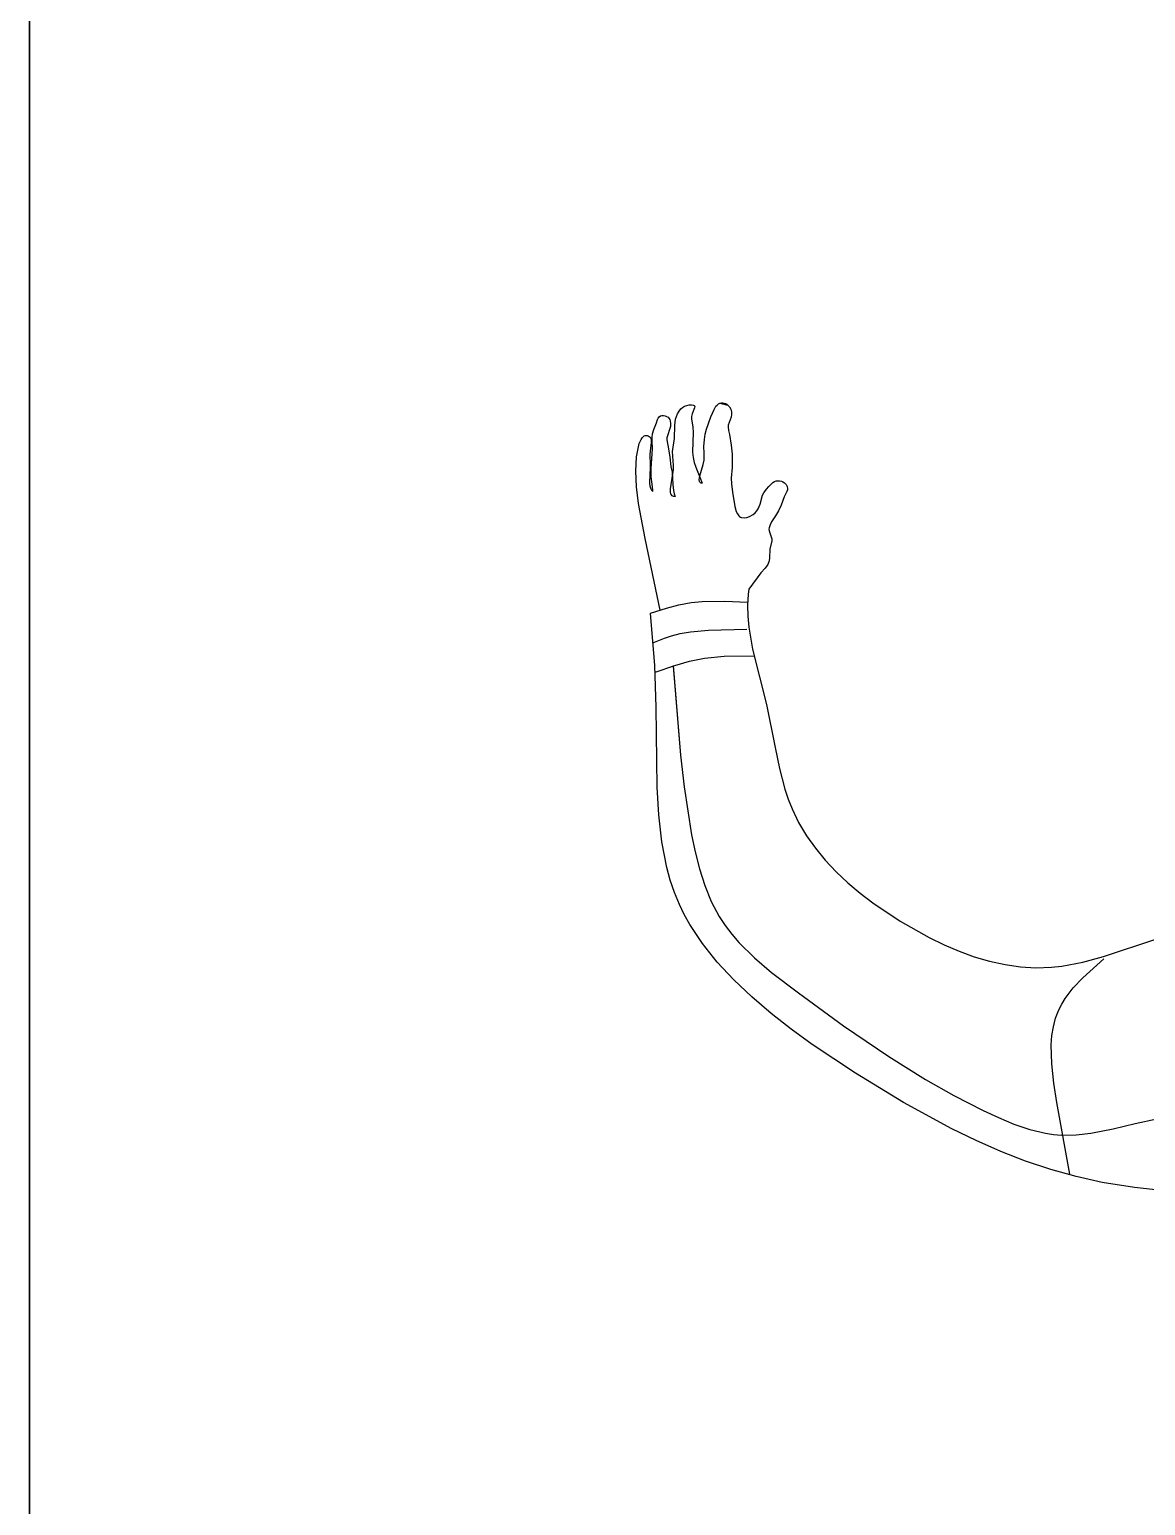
# Model space of a CAD drawing. Header units: metres. Extents: x 151 to 270, y 180 to 223.
# Drawn here: x 166.499 to 167.053, y 203.332 to 204.065 of the extents above; entities that cross this region are included whole.
import ezdxf

# ---------------------------------------------------------------- set-up
doc = ezdxf.new("R2010")
doc.units = ezdxf.units.M
doc.layers.add('1-AREA DE PRODUCCION', color=7, linetype='Continuous')

msp = doc.modelspace()

# ---------------------------------------------------------------- linework, layer by layer
at = {"layer": '1-AREA DE PRODUCCION', "color": 2}
for p, q in [((166.49877, 204.10371), (166.49877, 201.56571)), ((166.49877, 201.56571), (166.49877, 204.10371))]:
    msp.add_line(p, q, dxfattribs=at)
at = {"layer": '1-AREA DE PRODUCCION', "color": 0, "lineweight": -2}
for p, q in [((166.84066, 203.87891), (166.84135, 203.87928)), ((166.84066, 203.87891), (166.84135, 203.87928)), ((166.84132, 203.87929), (166.84541, 203.87836)), ((166.84132, 203.87929), (166.84541, 203.87836)), ((166.84135, 203.87928), (166.84212, 203.87946)), ((166.84135, 203.87928), (166.84212, 203.87946)), ((166.84212, 203.87946), (166.84279, 203.87946)), ((166.84212, 203.87946), (166.84279, 203.87946)), ((166.84279, 203.87946), (166.84347, 203.87935)), ((166.84279, 203.87946), (166.84347, 203.87935)), ((166.84347, 203.87935), (166.84416, 203.87912)), ((166.84347, 203.87935), (166.84416, 203.87912)), ((166.81085, 203.87189), (166.8113, 203.8725)), ((166.81085, 203.87189), (166.8113, 203.8725)), ((166.8113, 203.8725), (166.81187, 203.87295)), ((166.8113, 203.8725), (166.81187, 203.87295)), ((166.81187, 203.87295), (166.81257, 203.87318)), ((166.81187, 203.87295), (166.81257, 203.87318)), ((166.81257, 203.87318), (166.81336, 203.87321)), ((166.81257, 203.87318), (166.81336, 203.87321)), ((166.81336, 203.87321), (166.81418, 203.87306)), ((166.81336, 203.87321), (166.81418, 203.87306)), ((166.81418, 203.87306), (166.81496, 203.87275)), ((166.81418, 203.87306), (166.81496, 203.87275)), ((166.81496, 203.87275), (166.81565, 203.8723)), ((166.81496, 203.87275), (166.81565, 203.8723)), ((166.81565, 203.8723), (166.81613, 203.87179)), ((166.81565, 203.8723), (166.81613, 203.87179)), ((166.81945, 203.87133), (166.81987, 203.87275)), ((166.81945, 203.87133), (166.81987, 203.87275)), ((166.81987, 203.87275), (166.82042, 203.87409)), ((166.81987, 203.87275), (166.82042, 203.87409)), ((166.82042, 203.87409), (166.82111, 203.87534)), ((166.82042, 203.87409), (166.82111, 203.87534)), ((166.82111, 203.87534), (166.82197, 203.87646)), ((166.82111, 203.87534), (166.82197, 203.87646)), ((166.82197, 203.87646), (166.82279, 203.87717)), ((166.82197, 203.87646), (166.82279, 203.87717)), ((166.82279, 203.87717), (166.82383, 203.87777)), ((166.82279, 203.87717), (166.82383, 203.87777)), ((166.82383, 203.87777), (166.825, 203.87817)), ((166.82383, 203.87777), (166.825, 203.87817)), ((166.825, 203.87817), (166.82623, 203.87843)), ((166.825, 203.87817), (166.82623, 203.87843)), ((166.82623, 203.87843), (166.82739, 203.87847)), ((166.82623, 203.87843), (166.82739, 203.87847)), ((166.82736, 203.87267), (166.82735, 203.87134)), ((166.82736, 203.87267), (166.82735, 203.87134)), ((166.82766, 203.87409), (166.82736, 203.87267)), ((166.82766, 203.87409), (166.82736, 203.87267)), ((166.82739, 203.87847), (166.82833, 203.8783)), ((166.82739, 203.87847), (166.82833, 203.8783)), ((166.82885, 203.87697), (166.82766, 203.87409)), ((166.82885, 203.87697), (166.82766, 203.87409)), ((166.82833, 203.8783), (166.82864, 203.87811)), ((166.82833, 203.8783), (166.82864, 203.87811)), ((166.82864, 203.87811), (166.82876, 203.87799)), ((166.82864, 203.87811), (166.82876, 203.87799)), ((166.82876, 203.87799), (166.82885, 203.87786)), ((166.82876, 203.87799), (166.82885, 203.87786)), ((166.82885, 203.87786), (166.82892, 203.8776)), ((166.82885, 203.87786), (166.82892, 203.8776)), ((166.82892, 203.8776), (166.82885, 203.87697)), ((166.82892, 203.8776), (166.82885, 203.87697)), ((166.83482, 203.86644), (166.83697, 203.87245)), ((166.83482, 203.86644), (166.83697, 203.87245)), ((166.83697, 203.87245), (166.8385, 203.87613)), ((166.83697, 203.87245), (166.8385, 203.87613)), ((166.8385, 203.87613), (166.83947, 203.87773)), ((166.8385, 203.87613), (166.83947, 203.87773)), ((166.83947, 203.87773), (166.84004, 203.87839)), ((166.83947, 203.87773), (166.84004, 203.87839)), ((166.84004, 203.87839), (166.84066, 203.87891)), ((166.84004, 203.87839), (166.84066, 203.87891)), ((166.84416, 203.87912), (166.84481, 203.87878)), ((166.84416, 203.87912), (166.84481, 203.87878)), ((166.84481, 203.87878), (166.8454, 203.87836)), ((166.84481, 203.87878), (166.8454, 203.87836)), ((166.8454, 203.87836), (166.84625, 203.87741)), ((166.8454, 203.87836), (166.84625, 203.87741)), ((166.84702, 203.87241), (166.84558, 203.86843)), ((166.84702, 203.87241), (166.84558, 203.86843)), ((166.84625, 203.87741), (166.84683, 203.87626)), ((166.84625, 203.87741), (166.84683, 203.87626)), ((166.84683, 203.87626), (166.84715, 203.875)), ((166.84683, 203.87626), (166.84715, 203.875)), ((166.84721, 203.8737), (166.84702, 203.87241)), ((166.84721, 203.8737), (166.84702, 203.87241)), ((166.84715, 203.875), (166.84721, 203.8737)), ((166.84715, 203.875), (166.84721, 203.8737)), ((166.80801, 203.86416), (166.80865, 203.86625)), ((166.80801, 203.86416), (166.80865, 203.86625)), ((166.80865, 203.86625), (166.80992, 203.86953)), ((166.80865, 203.86625), (166.80992, 203.86953)), ((166.80992, 203.86953), (166.81051, 203.87115)), ((166.80992, 203.86953), (166.81051, 203.87115)), ((166.81051, 203.87115), (166.81085, 203.87189)), ((166.81051, 203.87115), (166.81085, 203.87189)), ((166.81681, 203.86775), (166.81507, 203.86213)), ((166.81681, 203.86775), (166.81507, 203.86213)), ((166.81613, 203.87179), (166.81649, 203.87121)), ((166.81613, 203.87179), (166.81649, 203.87121)), ((166.81649, 203.87121), (166.81675, 203.87057)), ((166.81649, 203.87121), (166.81675, 203.87057)), ((166.81675, 203.87057), (166.81696, 203.86921)), ((166.81675, 203.87057), (166.81696, 203.86921)), ((166.81696, 203.86921), (166.81681, 203.86775)), ((166.81696, 203.86921), (166.81681, 203.86775)), ((166.81885, 203.86177), (166.81898, 203.8684)), ((166.81885, 203.86177), (166.81898, 203.8684)), ((166.81898, 203.8684), (166.81945, 203.87133)), ((166.81898, 203.8684), (166.81945, 203.87133)), ((166.82735, 203.87134), (166.82803, 203.86748)), ((166.82735, 203.87134), (166.82803, 203.86748)), ((166.82803, 203.86748), (166.82818, 203.86458)), ((166.82803, 203.86748), (166.82818, 203.86458)), ((166.83417, 203.86387), (166.83482, 203.86644)), ((166.83417, 203.86387), (166.83482, 203.86644)), ((166.84558, 203.86843), (166.84551, 203.86753)), ((166.84558, 203.86843), (166.84551, 203.86753)), ((166.84551, 203.86753), (166.84573, 203.86566)), ((166.84551, 203.86753), (166.84573, 203.86566)), ((166.84573, 203.86566), (166.84616, 203.86376)), ((166.84573, 203.86566), (166.84616, 203.86376)), ((166.80062, 203.85606), (166.80142, 203.85927)), ((166.80062, 203.85606), (166.80142, 203.85927)), ((166.80142, 203.85927), (166.80236, 203.86121)), ((166.80142, 203.85927), (166.80236, 203.86121)), ((166.80236, 203.86121), (166.80286, 203.86212)), ((166.80236, 203.86121), (166.80286, 203.86212)), ((166.80286, 203.86212), (166.80347, 203.86283)), ((166.80286, 203.86212), (166.80347, 203.86283)), ((166.80347, 203.86283), (166.80384, 203.86308)), ((166.80347, 203.86283), (166.80384, 203.86308)), ((166.80384, 203.86308), (166.80426, 203.86323)), ((166.80384, 203.86308), (166.80426, 203.86323)), ((166.80426, 203.86323), (166.80479, 203.86328)), ((166.80426, 203.86323), (166.80479, 203.86328)), ((166.80479, 203.86328), (166.80534, 203.8632)), ((166.80479, 203.86328), (166.80534, 203.8632)), ((166.80534, 203.8632), (166.80588, 203.86303)), ((166.80534, 203.8632), (166.80588, 203.86303)), ((166.80588, 203.86303), (166.80638, 203.86276)), ((166.80588, 203.86303), (166.80638, 203.86276)), ((166.80638, 203.86276), (166.80679, 203.86242)), ((166.80638, 203.86276), (166.80679, 203.86242)), ((166.80711, 203.85839), (166.80669, 203.85399)), ((166.80711, 203.85839), (166.80669, 203.85399)), ((166.80679, 203.86242), (166.80719, 203.86176)), ((166.80679, 203.86242), (166.80719, 203.86176)), ((166.80731, 203.85971), (166.80711, 203.85839)), ((166.80731, 203.85971), (166.80711, 203.85839)), ((166.80719, 203.86176), (166.80736, 203.861)), ((166.80719, 203.86176), (166.80736, 203.861)), ((166.80736, 203.861), (166.80731, 203.85971)), ((166.80736, 203.861), (166.80731, 203.85971)), ((166.80775, 203.86053), (166.80777, 203.86237)), ((166.80775, 203.86053), (166.80777, 203.86237)), ((166.80789, 203.85667), (166.80775, 203.86053)), ((166.80789, 203.85667), (166.80775, 203.86053)), ((166.80777, 203.86237), (166.80801, 203.86416)), ((166.80777, 203.86237), (166.80801, 203.86416)), ((166.81507, 203.86213), (166.81505, 203.86104)), ((166.81507, 203.86213), (166.81505, 203.86104)), ((166.81505, 203.86104), (166.81593, 203.8566)), ((166.81505, 203.86104), (166.81593, 203.8566)), ((166.81796, 203.85527), (166.81885, 203.86177)), ((166.81796, 203.85527), (166.81885, 203.86177)), ((166.82791, 203.86013), (166.82789, 203.85495)), ((166.82791, 203.86013), (166.82789, 203.85495)), ((166.82818, 203.86458), (166.82791, 203.86013)), ((166.82818, 203.86458), (166.82791, 203.86013)), ((166.83347, 203.85777), (166.83371, 203.86121)), ((166.83347, 203.85777), (166.83371, 203.86121)), ((166.83362, 203.85453), (166.83347, 203.85777)), ((166.83362, 203.85453), (166.83347, 203.85777)), ((166.83371, 203.86121), (166.83417, 203.86387)), ((166.83371, 203.86121), (166.83417, 203.86387)), ((166.84616, 203.86376), (166.847, 203.85845)), ((166.84616, 203.86376), (166.847, 203.85845)), ((166.847, 203.85845), (166.84743, 203.85403)), ((166.847, 203.85845), (166.84743, 203.85403)), ((166.79964, 203.84552), (166.80006, 203.8527)), ((166.79964, 203.84552), (166.80006, 203.8527)), ((166.80006, 203.8527), (166.80062, 203.85606)), ((166.80006, 203.8527), (166.80062, 203.85606)), ((166.80669, 203.85399), (166.80679, 203.84845)), ((166.80669, 203.85399), (166.80679, 203.84845)), ((166.80732, 203.84687), (166.80789, 203.85667)), ((166.80732, 203.84687), (166.80789, 203.85667)), ((166.81593, 203.8566), (166.8165, 203.85257)), ((166.81593, 203.8566), (166.8165, 203.85257)), ((166.8165, 203.85257), (166.81708, 203.84791)), ((166.8165, 203.85257), (166.81708, 203.84791)), ((166.81843, 203.84845), (166.81796, 203.85527)), ((166.81843, 203.84845), (166.81796, 203.85527)), ((166.82789, 203.85495), (166.82816, 203.8524)), ((166.82789, 203.85495), (166.82816, 203.8524)), ((166.82816, 203.8524), (166.82864, 203.8499)), ((166.82816, 203.8524), (166.82864, 203.8499)), ((166.83312, 203.84891), (166.83352, 203.851)), ((166.83312, 203.84891), (166.83352, 203.851)), ((166.83352, 203.851), (166.83362, 203.85453)), ((166.83352, 203.851), (166.83362, 203.85453)), ((166.84743, 203.85403), (166.84757, 203.8507)), ((166.84743, 203.85403), (166.84757, 203.8507)), ((166.84757, 203.8507), (166.84747, 203.84736)), ((166.84757, 203.8507), (166.84747, 203.84736)), ((166.8, 203.83779), (166.79964, 203.84552)), ((166.8, 203.83779), (166.79964, 203.84552)), ((166.80664, 203.84268), (166.8064, 203.84056)), ((166.80664, 203.84268), (166.8064, 203.84056)), ((166.80679, 203.84845), (166.80664, 203.84268)), ((166.80679, 203.84845), (166.80664, 203.84268)), ((166.80723, 203.84277), (166.80732, 203.84687)), ((166.80723, 203.84277), (166.80732, 203.84687)), ((166.80771, 203.8391), (166.80723, 203.84277)), ((166.80771, 203.8391), (166.80723, 203.84277)), ((166.81687, 203.8368), (166.81837, 203.84642)), ((166.81687, 203.8368), (166.81837, 203.84642)), ((166.81708, 203.84791), (166.81764, 203.84504)), ((166.81708, 203.84791), (166.81764, 203.84504)), ((166.81764, 203.84504), (166.81803, 203.83893)), ((166.81764, 203.84504), (166.81803, 203.83893)), ((166.81837, 203.84642), (166.81843, 203.84845)), ((166.81837, 203.84642), (166.81843, 203.84845)), ((166.82864, 203.8499), (166.82939, 203.84747)), ((166.82864, 203.8499), (166.82939, 203.84747)), ((166.82939, 203.84747), (166.83148, 203.84262)), ((166.82939, 203.84747), (166.83148, 203.84262)), ((166.83113, 203.84123), (166.83145, 203.84331)), ((166.83113, 203.84123), (166.83145, 203.84331)), ((166.83145, 203.84331), (166.83312, 203.84891)), ((166.83145, 203.84331), (166.83312, 203.84891)), ((166.84747, 203.84736), (166.84705, 203.84202)), ((166.84747, 203.84736), (166.84705, 203.84202)), ((166.80101, 203.8296), (166.8, 203.83779)), ((166.80101, 203.8296), (166.8, 203.83779)), ((166.8064, 203.84056), (166.80639, 203.83948)), ((166.8064, 203.84056), (166.80639, 203.83948)), ((166.80639, 203.83948), (166.80656, 203.83835)), ((166.80639, 203.83948), (166.80656, 203.83835)), ((166.80656, 203.83835), (166.80699, 203.83713)), ((166.80656, 203.83835), (166.80699, 203.83713)), ((166.80699, 203.83713), (166.80753, 203.83613)), ((166.80699, 203.83713), (166.80753, 203.83613)), ((166.80753, 203.83613), (166.80802, 203.83557)), ((166.80753, 203.83613), (166.80802, 203.83557)), ((166.80819, 203.83615), (166.80771, 203.8391)), ((166.80819, 203.83615), (166.80771, 203.8391)), ((166.80802, 203.83557), (166.80805, 203.83555)), ((166.80802, 203.83557), (166.80805, 203.83555)), ((166.80805, 203.83555), (166.80808, 203.83555)), ((166.80805, 203.83555), (166.80808, 203.83555)), ((166.80808, 203.83555), (166.8081, 203.83556)), ((166.80808, 203.83555), (166.8081, 203.83556)), ((166.8081, 203.83556), (166.80812, 203.83557)), ((166.8081, 203.83556), (166.80812, 203.83557)), ((166.80812, 203.83557), (166.80814, 203.8356)), ((166.80812, 203.83557), (166.80814, 203.8356)), ((166.80814, 203.8356), (166.80817, 203.83565)), ((166.80814, 203.8356), (166.80817, 203.83565)), ((166.80817, 203.83565), (166.80819, 203.83615)), ((166.80817, 203.83565), (166.80819, 203.83615)), ((166.81688, 203.83538), (166.81687, 203.8368)), ((166.81688, 203.83538), (166.81687, 203.8368)), ((166.81713, 203.83423), (166.81688, 203.83538)), ((166.81713, 203.83423), (166.81688, 203.83538)), ((166.81803, 203.83893), (166.81835, 203.83589)), ((166.81803, 203.83893), (166.81835, 203.83589)), ((166.81835, 203.83589), (166.8187, 203.83439)), ((166.81835, 203.83589), (166.8187, 203.83439)), ((166.83123, 203.84045), (166.83113, 203.84123)), ((166.83123, 203.84045), (166.83113, 203.84123)), ((166.83137, 203.84014), (166.83123, 203.84045)), ((166.83137, 203.84014), (166.83123, 203.84045)), ((166.83156, 203.83989), (166.83137, 203.84014)), ((166.83156, 203.83989), (166.83137, 203.84014)), ((166.83148, 203.84262), (166.8326, 203.83956)), ((166.83148, 203.84262), (166.8326, 203.83956)), ((166.83183, 203.8397), (166.83156, 203.83989)), ((166.83183, 203.8397), (166.83156, 203.83989)), ((166.83218, 203.83959), (166.83183, 203.8397)), ((166.83218, 203.83959), (166.83183, 203.8397)), ((166.8326, 203.83956), (166.83218, 203.83959)), ((166.8326, 203.83956), (166.83218, 203.83959)), ((166.84705, 203.84202), (166.84718, 203.83927)), ((166.84705, 203.84202), (166.84718, 203.83927)), ((166.84718, 203.83927), (166.84769, 203.83519)), ((166.84718, 203.83927), (166.84769, 203.83519)), ((166.86317, 203.83488), (166.86446, 203.83657)), ((166.86317, 203.83488), (166.86446, 203.83657)), ((166.86446, 203.83657), (166.86569, 203.83797)), ((166.86446, 203.83657), (166.86569, 203.83797)), ((166.86569, 203.83797), (166.86703, 203.83931)), ((166.86569, 203.83797), (166.86703, 203.83931)), ((166.86703, 203.83931), (166.86776, 203.8399)), ((166.86703, 203.83931), (166.86776, 203.8399)), ((166.86776, 203.8399), (166.86855, 203.84038)), ((166.86776, 203.8399), (166.86855, 203.84038)), ((166.86855, 203.84038), (166.86941, 203.8407)), ((166.86855, 203.84038), (166.86941, 203.8407)), ((166.86941, 203.8407), (166.87022, 203.84083)), ((166.86941, 203.8407), (166.87022, 203.84083)), ((166.87022, 203.84083), (166.87107, 203.84081)), ((166.87022, 203.84083), (166.87107, 203.84081)), ((166.87107, 203.84081), (166.87191, 203.84063)), ((166.87107, 203.84081), (166.87191, 203.84063)), ((166.87191, 203.84063), (166.87271, 203.8403)), ((166.87191, 203.84063), (166.87271, 203.8403)), ((166.87271, 203.8403), (166.87344, 203.83984)), ((166.87271, 203.8403), (166.87344, 203.83984)), ((166.87466, 203.83542), (166.8733, 203.83277)), ((166.87466, 203.83542), (166.8733, 203.83277)), ((166.87344, 203.83984), (166.87432, 203.8389)), ((166.87344, 203.83984), (166.87432, 203.8389)), ((166.87432, 203.8389), (166.87465, 203.83836)), ((166.87432, 203.8389), (166.87465, 203.83836)), ((166.87465, 203.83836), (166.87487, 203.83778)), ((166.87465, 203.83836), (166.87487, 203.83778)), ((166.87493, 203.8363), (166.87466, 203.83542)), ((166.87493, 203.8363), (166.87466, 203.83542)), ((166.87487, 203.83778), (166.87498, 203.83719)), ((166.87487, 203.83778), (166.87498, 203.83719)), ((166.87498, 203.83719), (166.87493, 203.8363)), ((166.87498, 203.83719), (166.87493, 203.8363)), ((166.80435, 203.81212), (166.80101, 203.8296)), ((166.80435, 203.81212), (166.80101, 203.8296)), ((166.81737, 203.83377), (166.81713, 203.83423)), ((166.81737, 203.83377), (166.81713, 203.83423)), ((166.81769, 203.8334), (166.81737, 203.83377)), ((166.81769, 203.8334), (166.81737, 203.83377)), ((166.81811, 203.83314), (166.81769, 203.8334)), ((166.81811, 203.83314), (166.81769, 203.8334)), ((166.81862, 203.83297), (166.81811, 203.83314)), ((166.81862, 203.83297), (166.81811, 203.83314)), ((166.81924, 203.83292), (166.81862, 203.83297)), ((166.81924, 203.83292), (166.81862, 203.83297)), ((166.8187, 203.83439), (166.81924, 203.83292)), ((166.8187, 203.83439), (166.81924, 203.83292)), ((166.84769, 203.83519), (166.84881, 203.82809)), ((166.84769, 203.83519), (166.84881, 203.82809)), ((166.84881, 203.82809), (166.84956, 203.82556)), ((166.84881, 203.82809), (166.84956, 203.82556)), ((166.8604, 203.82691), (166.86093, 203.82801)), ((166.8604, 203.82691), (166.86093, 203.82801)), ((166.86093, 203.82801), (166.86133, 203.82918)), ((166.86093, 203.82801), (166.86133, 203.82918)), ((166.86133, 203.82918), (166.8625, 203.83366)), ((166.86133, 203.82918), (166.8625, 203.83366)), ((166.8625, 203.83366), (166.86317, 203.83488)), ((166.8625, 203.83366), (166.86317, 203.83488)), ((166.87187, 203.82871), (166.87043, 203.82581)), ((166.87187, 203.82871), (166.87043, 203.82581)), ((166.8733, 203.83277), (166.87187, 203.82871)), ((166.8733, 203.83277), (166.87187, 203.82871)), ((166.84956, 203.82556), (166.8501, 203.82442)), ((166.84956, 203.82556), (166.8501, 203.82442)), ((166.8501, 203.82442), (166.85079, 203.82348)), ((166.8501, 203.82442), (166.85079, 203.82348)), ((166.85079, 203.82348), (166.8512, 203.8231)), ((166.85079, 203.82348), (166.8512, 203.8231)), ((166.8512, 203.8231), (166.85166, 203.82281)), ((166.8512, 203.8231), (166.85166, 203.82281)), ((166.85166, 203.82281), (166.8522, 203.8226)), ((166.85166, 203.82281), (166.8522, 203.8226)), ((166.8522, 203.8226), (166.85341, 203.82244)), ((166.8522, 203.8226), (166.85341, 203.82244)), ((166.85341, 203.82244), (166.85472, 203.82261)), ((166.85341, 203.82244), (166.85472, 203.82261)), ((166.85472, 203.82261), (166.85606, 203.82304)), ((166.85472, 203.82261), (166.85606, 203.82304)), ((166.85606, 203.82304), (166.85791, 203.82408)), ((166.85606, 203.82304), (166.85791, 203.82408)), ((166.85791, 203.82408), (166.8589, 203.82492)), ((166.85791, 203.82408), (166.8589, 203.82492)), ((166.8589, 203.82492), (166.85973, 203.82587)), ((166.8589, 203.82492), (166.85973, 203.82587)), ((166.85973, 203.82587), (166.8604, 203.82691)), ((166.85973, 203.82587), (166.8604, 203.82691)), ((166.86896, 203.82333), (166.86709, 203.82048)), ((166.86896, 203.82333), (166.86709, 203.82048)), ((166.87043, 203.82581), (166.86896, 203.82333)), ((166.87043, 203.82581), (166.86896, 203.82333)), ((166.86585, 203.8175), (166.86577, 203.81676)), ((166.86585, 203.8175), (166.86577, 203.81676)), ((166.86577, 203.81676), (166.86583, 203.81601)), ((166.86577, 203.81676), (166.86583, 203.81601)), ((166.86583, 203.81601), (166.86715, 203.812)), ((166.86583, 203.81601), (166.86715, 203.812)), ((166.86632, 203.819), (166.86585, 203.8175)), ((166.86632, 203.819), (166.86585, 203.8175)), ((166.86709, 203.82048), (166.86632, 203.819)), ((166.86709, 203.82048), (166.86632, 203.819)), ((166.81175, 203.7766), (166.80435, 203.81212)), ((166.86624, 203.80687), (166.86607, 203.80248)), ((166.86624, 203.80687), (166.86607, 203.80248)), ((166.86718, 203.81099), (166.86624, 203.80687)), ((166.86718, 203.81099), (166.86624, 203.80687)), ((166.86715, 203.812), (166.86718, 203.81099)), ((166.86512, 203.79928), (166.86388, 203.79749)), ((166.86512, 203.79928), (166.86388, 203.79749)), ((166.86584, 203.80115), (166.86512, 203.79928)), ((166.86584, 203.80115), (166.86512, 203.79928)), ((166.86607, 203.80248), (166.86584, 203.80115)), ((166.86607, 203.80248), (166.86584, 203.80115)), ((166.86168, 203.79505), (166.85579, 203.78693)), ((166.86388, 203.79749), (166.86168, 203.79505)), ((166.85547, 203.78458), (166.8551, 203.77908)), ((166.85547, 203.78458), (166.8551, 203.77908)), ((166.85579, 203.78695), (166.85547, 203.78458)), ((166.85579, 203.78695), (166.85547, 203.78458)), ((166.80693, 203.77511), (166.81495, 203.77758)), ((166.80693, 203.77511), (166.81495, 203.77758)), ((166.81495, 203.77758), (166.821, 203.77918)), ((166.81495, 203.77758), (166.821, 203.77918)), ((166.821, 203.77918), (166.8271, 203.78036)), ((166.821, 203.77918), (166.8271, 203.78036)), ((166.8271, 203.78036), (166.83263, 203.78095)), ((166.8271, 203.78036), (166.83263, 203.78095)), ((166.83263, 203.78095), (166.84383, 203.78108)), ((166.83263, 203.78095), (166.84383, 203.78108)), ((166.84383, 203.78108), (166.85513, 203.78051)), ((166.84383, 203.78108), (166.85513, 203.78051)), ((166.8551, 203.77908), (166.8552, 203.7736)), ((166.8551, 203.77908), (166.8552, 203.7736)), ((166.80909, 203.74918), (166.80693, 203.77511)), ((166.8552, 203.7736), (166.85571, 203.76814)), ((166.8552, 203.7736), (166.85571, 203.76814)), ((166.80816, 203.76033), (166.8139, 203.76262)), ((166.8139, 203.76262), (166.81746, 203.76388)), ((166.8139, 203.76262), (166.81746, 203.76388)), ((166.81746, 203.76388), (166.82161, 203.76497)), ((166.81746, 203.76388), (166.82161, 203.76497)), ((166.82161, 203.76497), (166.8268, 203.76585)), ((166.82161, 203.76497), (166.8268, 203.76585)), ((166.8268, 203.76585), (166.83567, 203.76665)), ((166.8268, 203.76585), (166.83567, 203.76665)), ((166.83567, 203.76665), (166.85481, 203.76709)), ((166.83567, 203.76665), (166.85481, 203.76709)), ((166.85571, 203.76814), (166.85764, 203.75723)), ((166.85571, 203.76814), (166.85764, 203.75723)), ((166.85764, 203.75723), (166.86459, 203.7298)), ((166.85764, 203.75723), (166.86459, 203.7298)), ((166.80981, 203.72843), (166.80909, 203.74918)), ((166.80981, 203.72843), (166.80909, 203.74918)), ((166.80929, 203.74578), (166.81901, 203.74911)), ((166.80929, 203.74578), (166.81901, 203.74911)), ((166.81823, 203.74916), (166.82185, 203.70472)), ((166.81825, 203.74885), (166.82185, 203.70472)), ((166.81901, 203.74911), (166.82635, 203.75123)), ((166.81901, 203.74911), (166.82635, 203.75123)), ((166.82635, 203.75123), (166.8338, 203.75279)), ((166.82635, 203.75123), (166.8338, 203.75279)), ((166.8338, 203.75279), (166.84355, 203.75375)), ((166.8338, 203.75279), (166.84355, 203.75375)), ((166.84355, 203.75375), (166.85838, 203.75399)), ((166.84355, 203.75375), (166.85838, 203.75399)), ((166.81032, 203.68873), (166.80981, 203.72843)), ((166.81032, 203.68873), (166.80981, 203.72843)), ((166.86459, 203.7298), (166.86885, 203.70849)), ((166.86459, 203.7298), (166.86885, 203.70849)), ((166.82185, 203.70472), (166.82363, 203.6889)), ((166.82185, 203.70472), (166.82363, 203.6889)), ((166.86885, 203.70849), (166.87101, 203.69799)), ((166.86885, 203.70849), (166.87101, 203.69799)), ((166.87101, 203.69799), (166.87368, 203.68777)), ((166.87101, 203.69799), (166.87368, 203.68777)), ((166.82363, 203.6889), (166.82737, 203.66513)), ((166.82363, 203.6889), (166.82737, 203.66513)), ((166.81107, 203.67501), (166.81032, 203.68873)), ((166.81107, 203.67501), (166.81032, 203.68873)), ((166.87368, 203.68777), (166.87531, 203.68282)), ((166.87368, 203.68777), (166.87531, 203.68282)), ((166.87531, 203.68282), (166.87721, 203.67797)), ((166.87531, 203.68282), (166.87721, 203.67797)), ((166.81256, 203.66172), (166.81107, 203.67501)), ((166.81256, 203.66172), (166.81107, 203.67501)), ((166.87721, 203.67797), (166.88048, 203.67118)), ((166.87721, 203.67797), (166.88048, 203.67118)), ((166.88048, 203.67118), (166.88436, 203.66467)), ((166.88048, 203.67118), (166.88436, 203.66467)), ((166.81506, 203.6489), (166.81256, 203.66172)), ((166.81506, 203.6489), (166.81256, 203.66172)), ((166.82737, 203.66513), (166.82914, 203.65662)), ((166.82737, 203.66513), (166.82914, 203.65662)), ((166.88436, 203.66467), (166.88878, 203.65844)), ((166.88436, 203.66467), (166.88878, 203.65844)), ((166.82914, 203.65662), (166.83127, 203.64819)), ((166.82914, 203.65662), (166.83127, 203.64819)), ((166.88878, 203.65844), (166.89371, 203.65249)), ((166.88878, 203.65844), (166.89371, 203.65249)), ((166.89371, 203.65249), (166.89907, 203.6468)), ((166.89371, 203.65249), (166.89907, 203.6468)), ((166.81677, 203.64268), (166.81506, 203.6489)), ((166.81677, 203.64268), (166.81506, 203.6489)), ((166.83127, 203.64819), (166.83389, 203.63996)), ((166.83127, 203.64819), (166.83389, 203.63996)), ((166.89907, 203.6468), (166.90483, 203.64137)), ((166.89907, 203.6468), (166.90483, 203.64137)), ((166.81884, 203.63658), (166.81677, 203.64268)), ((166.81884, 203.63658), (166.81677, 203.64268)), ((166.83389, 203.63996), (166.83712, 203.63206)), ((166.83389, 203.63996), (166.83712, 203.63206)), ((166.90483, 203.64137), (166.91095, 203.6362)), ((166.90483, 203.64137), (166.91095, 203.6362)), ((166.82129, 203.63062), (166.81884, 203.63658)), ((166.82129, 203.63062), (166.81884, 203.63658)), ((166.82374, 203.6256), (166.82129, 203.63062)), ((166.82374, 203.6256), (166.82129, 203.63062)), ((166.83712, 203.63206), (166.84109, 203.62458)), ((166.83712, 203.63206), (166.84109, 203.62458)), ((166.91095, 203.6362), (166.91737, 203.6313)), ((166.91095, 203.6362), (166.91737, 203.6313)), ((166.91737, 203.6313), (166.9309, 203.62223)), ((166.91737, 203.6313), (166.9309, 203.62223)), ((166.82648, 203.62068), (166.82374, 203.6256)), ((166.82648, 203.62068), (166.82374, 203.6256)), ((166.84109, 203.62458), (166.84405, 203.62009)), ((166.84109, 203.62458), (166.84405, 203.62009)), ((166.8328, 203.61113), (166.82648, 203.62068)), ((166.8328, 203.61113), (166.82648, 203.62068)), ((166.84405, 203.62009), (166.84731, 203.61581)), ((166.84405, 203.62009), (166.84731, 203.61581)), ((166.84731, 203.61581), (166.85086, 203.61172)), ((166.84731, 203.61581), (166.85086, 203.61172)), ((166.9309, 203.62223), (166.94527, 203.61411)), ((166.9309, 203.62223), (166.94527, 203.61411)), ((166.84012, 203.60195), (166.8328, 203.61113)), ((166.84012, 203.60195), (166.8328, 203.61113)), ((166.85086, 203.61172), (166.85863, 203.60401)), ((166.85086, 203.61172), (166.85863, 203.60401)), ((166.94527, 203.61411), (166.95265, 203.61055)), ((166.94527, 203.61411), (166.95265, 203.61055)), ((166.95265, 203.61055), (166.96011, 203.60738)), ((166.95265, 203.61055), (166.96011, 203.60738)), ((167.03187, 203.60478), (167.05768, 203.61341)), ((167.03187, 203.60478), (167.05768, 203.61341)), ((166.84831, 203.59314), (166.84012, 203.60195)), ((166.84831, 203.59314), (166.84012, 203.60195)), ((166.85863, 203.60401), (166.86708, 203.59682)), ((166.85863, 203.60401), (166.86708, 203.59682)), ((166.96011, 203.60738), (166.96766, 203.60466)), ((166.96011, 203.60738), (166.96766, 203.60466)), ((166.96766, 203.60466), (166.97527, 203.60242)), ((166.96766, 203.60466), (166.97527, 203.60242)), ((166.97527, 203.60242), (166.98291, 203.60073)), ((166.97527, 203.60242), (166.98291, 203.60073)), ((167.01112, 203.59995), (167.02152, 203.60193)), ((167.01112, 203.59995), (167.02152, 203.60193)), ((167.02151, 203.59414), (167.03201, 203.60359)), ((167.02151, 203.59414), (167.03201, 203.60359)), ((167.02152, 203.60193), (167.03187, 203.60478)), ((167.02152, 203.60193), (167.03187, 203.60478)), ((166.86708, 203.59682), (166.88037, 203.58666)), ((166.86708, 203.59682), (166.88037, 203.58666)), ((166.98291, 203.60073), (166.99058, 203.59963)), ((166.98291, 203.60073), (166.99058, 203.59963)), ((166.99058, 203.59963), (166.99825, 203.59916)), ((166.99058, 203.59963), (166.99825, 203.59916)), ((166.99825, 203.59916), (167.00591, 203.59939)), ((166.99825, 203.59916), (167.00591, 203.59939)), ((167.00591, 203.59939), (167.01112, 203.59995)), ((167.00591, 203.59939), (167.01112, 203.59995)), ((167.0168, 203.58917), (167.02151, 203.59414)), ((167.0168, 203.58917), (167.02151, 203.59414)), ((166.85725, 203.58467), (166.84831, 203.59314)), ((166.85725, 203.58467), (166.84831, 203.59314)), ((166.88037, 203.58666), (166.90273, 203.57042)), ((166.88037, 203.58666), (166.90273, 203.57042)), ((167.01276, 203.58392), (167.0168, 203.58917)), ((167.01276, 203.58392), (167.0168, 203.58917)), ((166.86681, 203.57653), (166.85725, 203.58467)), ((166.86681, 203.57653), (166.85725, 203.58467)), ((167.00959, 203.57829), (167.01105, 203.58116)), ((167.00959, 203.57829), (167.01105, 203.58116)), ((167.01105, 203.58116), (167.01276, 203.58392)), ((167.01105, 203.58116), (167.01276, 203.58392)), ((166.87686, 203.56869), (166.86681, 203.57653)), ((166.87686, 203.56869), (166.86681, 203.57653)), ((167.00692, 203.56992), (167.00803, 203.57419)), ((167.00692, 203.56992), (167.00803, 203.57419)), ((167.00803, 203.57419), (167.00959, 203.57829)), ((167.00803, 203.57419), (167.00959, 203.57829)), ((166.88728, 203.56115), (166.87686, 203.56869)), ((166.88728, 203.56115), (166.87686, 203.56869)), ((166.90273, 203.57042), (166.92526, 203.55509)), ((166.90273, 203.57042), (166.92526, 203.55509)), ((167.00588, 203.56091), (167.00622, 203.56548)), ((167.00588, 203.56091), (167.00622, 203.56548)), ((167.00622, 203.56548), (167.00692, 203.56992)), ((167.00622, 203.56548), (167.00692, 203.56992)), ((166.90871, 203.54687), (166.88728, 203.56115)), ((166.90871, 203.54687), (166.88728, 203.56115)), ((167.00608, 203.55149), (167.00588, 203.56091)), ((167.00608, 203.55149), (167.00588, 203.56091)), ((166.92526, 203.55509), (166.94343, 203.54378)), ((166.92526, 203.55509), (166.94343, 203.54378)), ((167.00712, 203.54189), (167.00608, 203.55149)), ((167.00712, 203.54189), (167.00608, 203.55149)), ((166.93256, 203.53229), (166.90871, 203.54687)), ((166.93256, 203.53229), (166.90871, 203.54687)), ((166.94343, 203.54378), (166.9575, 203.5358)), ((166.94343, 203.54378), (166.9575, 203.5358)), ((166.9575, 203.5358), (166.97208, 203.52831)), ((166.9575, 203.5358), (166.97208, 203.52831)), ((167.00861, 203.53235), (167.00712, 203.54189)), ((167.00861, 203.53235), (167.00712, 203.54189)), ((166.95653, 203.51923), (166.93256, 203.53229)), ((166.95653, 203.51923), (166.93256, 203.53229)), ((166.97208, 203.52831), (166.97964, 203.52479)), ((166.97208, 203.52831), (166.97964, 203.52479)), ((167.01514, 203.49679), (167.00861, 203.53235)), ((167.01514, 203.49679), (167.00861, 203.53235)), ((166.97964, 203.52479), (166.98734, 203.5216)), ((166.97964, 203.52479), (166.98734, 203.5216)), ((166.98734, 203.5216), (166.99515, 203.51898)), ((166.98734, 203.5216), (166.99515, 203.51898)), ((167.03655, 203.51927), (167.04757, 203.52188)), ((167.03655, 203.51927), (167.04757, 203.52188)), ((167.04757, 203.52188), (167.05818, 203.52419)), ((167.04757, 203.52188), (167.05818, 203.52419)), ((166.96862, 203.51338), (166.95653, 203.51923)), ((166.96862, 203.51338), (166.95653, 203.51923)), ((166.98082, 203.50804), (166.96862, 203.51338)), ((166.98082, 203.50804), (166.96862, 203.51338)), ((166.99515, 203.51898), (167.00304, 203.5171)), ((166.99515, 203.51898), (167.00304, 203.5171)), ((167.00304, 203.5171), (167.00702, 203.51651)), ((167.00304, 203.5171), (167.00702, 203.51651)), ((167.00702, 203.51651), (167.01101, 203.51618)), ((167.00702, 203.51651), (167.01101, 203.51618)), ((167.01101, 203.51618), (167.01827, 203.51627)), ((167.01101, 203.51618), (167.01827, 203.51627)), ((167.01827, 203.51627), (167.02556, 203.51711)), ((167.01827, 203.51627), (167.02556, 203.51711)), ((167.02556, 203.51711), (167.03655, 203.51927)), ((167.02556, 203.51711), (167.03655, 203.51927)), ((166.99314, 203.50326), (166.98082, 203.50804)), ((166.99314, 203.50326), (166.98082, 203.50804)), ((167.00561, 203.49908), (166.99314, 203.50326)), ((167.00561, 203.49908), (166.99314, 203.50326)), ((167.01825, 203.49555), (167.00561, 203.49908)), ((167.01825, 203.49555), (167.00561, 203.49908)), ((167.03108, 203.4927), (167.01825, 203.49555)), ((167.03108, 203.4927), (167.01825, 203.49555)), ((167.0472, 203.49014), (167.03108, 203.4927)), ((167.0472, 203.49014), (167.03108, 203.4927)), ((167.06357, 203.48838), (167.0472, 203.49014)), ((167.06357, 203.48838), (167.0472, 203.49014))]:
    msp.add_line(p, q, dxfattribs=at)

doc.saveas('drawing.dxf')
